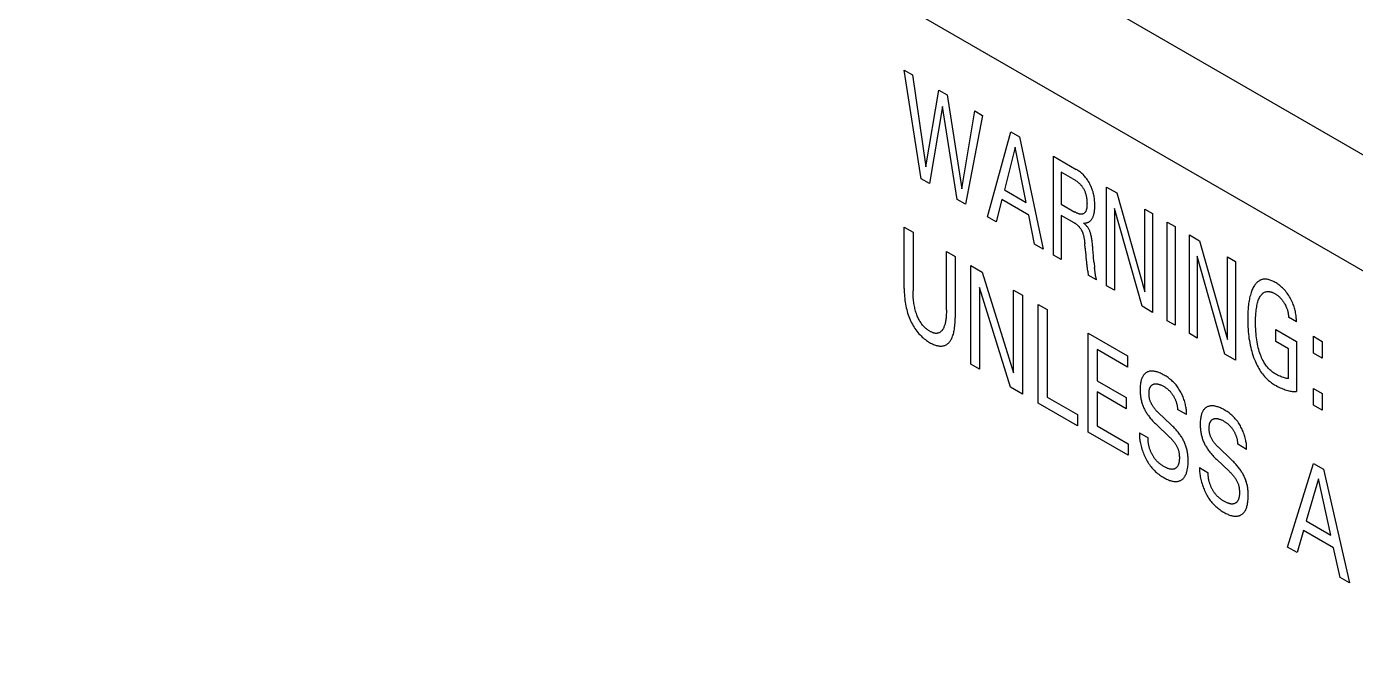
# Model space of a CAD drawing. Extents: x 0 to 420, y 0 to 297.
# Drawn here: x 180.65 to 199.32, y 160.32 to 169.2 of the extents above; entities that cross this region are included whole.
import ezdxf

# ---------------------------------------------------------------- set-up
doc = ezdxf.new("R2010")
doc.units = 0
doc.header["$LTSCALE"] = 23.1
doc.layers.add('40000_ISO', color=7, linetype='CONTINUOUS')

msp = doc.modelspace()

# ---------------------------------------------------------------- linework, layer by layer
at = {"layer": '40000_ISO', "color": 7, "linetype": 'CONTINUOUS'}
for p, q in [((227.63, 151.116), (153.384, 193.982)), ((226.923, 149.892), (152.677, 192.758)), ((193.219, 167.064), (192.982, 168.589)), ((192.982, 168.589), (193.097, 168.523)), ((193.097, 168.523), (193.283, 167.231)), ((193.283, 167.231), (193.467, 168.309)), ((193.467, 168.309), (193.584, 168.241)), ((193.584, 168.241), (193.79, 166.923)), ((193.521, 168.078), (193.335, 166.997)), ((193.726, 166.771), (193.521, 168.078)), ((193.79, 166.923), (193.972, 168.017)), ((194.081, 167.954), (193.843, 166.704)), ((193.972, 168.017), (194.081, 167.954)), ((194.151, 166.526), (194.482, 167.723)), ((194.482, 167.723), (194.603, 167.654)), ((194.603, 167.654), (194.933, 166.075)), ((194.543, 167.509), (194.389, 166.909)), ((194.697, 166.73), (194.543, 167.509)), ((195.079, 165.991), (195.079, 167.379)), ((195.079, 167.379), (195.399, 167.194)), ((195.189, 167.158), (195.189, 166.706)), ((195.351, 167.064), (195.189, 167.158)), ((193.335, 166.997), (193.219, 167.064)), ((194.389, 166.909), (194.697, 166.73)), ((195.826, 165.559), (195.826, 166.947)), ((195.826, 166.947), (195.969, 166.864)), ((195.969, 166.864), (196.363, 165.474)), ((193.843, 166.704), (193.726, 166.771)), ((194.353, 166.772), (194.273, 166.456)), ((194.732, 166.553), (194.353, 166.772)), ((195.189, 166.706), (195.38, 166.596)), ((195.936, 166.647), (195.936, 165.496)), ((196.324, 165.271), (195.936, 166.647)), ((196.363, 165.474), (196.363, 166.637)), ((196.363, 166.637), (196.472, 166.574)), ((194.273, 166.456), (194.151, 166.526)), ((194.813, 166.144), (194.732, 166.553)), ((195.189, 166.549), (195.189, 165.927)), ((195.37, 166.444), (195.189, 166.549)), ((196.472, 166.574), (196.472, 165.186)), ((196.678, 165.067), (196.678, 166.455)), ((196.678, 166.455), (196.788, 166.392)), ((192.982, 165.52), (192.982, 166.385)), ((192.982, 166.385), (193.105, 166.314)), ((193.105, 166.314), (193.105, 165.49)), ((196.788, 166.392), (196.788, 165.004)), ((196.99, 164.887), (196.99, 166.275)), ((196.99, 166.275), (197.133, 166.193)), ((193.575, 165.219), (193.575, 166.043)), ((193.575, 166.043), (193.697, 165.972)), ((194.933, 166.075), (194.813, 166.144)), ((195.524, 166.089), (195.519, 166.15)), ((197.133, 166.193), (197.526, 164.802)), ((193.697, 165.972), (193.697, 165.107)), ((193.918, 164.456), (193.918, 165.844)), ((193.918, 165.844), (194.079, 165.751)), ((195.189, 165.927), (195.079, 165.991)), ((195.534, 165.984), (195.536, 165.958)), ((195.536, 165.958), (195.542, 165.893)), ((195.65, 165.881), (195.657, 165.816)), ((197.1, 165.975), (197.1, 164.824)), ((197.488, 164.6), (197.1, 165.975)), ((197.526, 164.802), (197.526, 165.966)), ((197.526, 165.966), (197.636, 165.902)), ((197.636, 165.902), (197.636, 164.514)), ((194.079, 165.751), (194.519, 164.334)), ((195.684, 165.642), (195.567, 165.71)), ((195.667, 165.729), (195.665, 165.74)), ((194.041, 165.536), (194.041, 164.385)), ((194.476, 164.134), (194.041, 165.536)), ((194.519, 164.334), (194.519, 165.497)), ((194.519, 165.497), (194.642, 165.426)), ((195.936, 165.496), (195.826, 165.559)), ((194.642, 165.426), (194.642, 164.038)), ((194.866, 163.909), (194.866, 165.297)), ((194.866, 165.297), (194.989, 165.226)), ((194.989, 165.226), (194.989, 163.995)), ((196.472, 165.186), (196.324, 165.271)), ((198.493, 165.053), (198.383, 165.117)), ((196.788, 165.004), (196.678, 165.067)), ((198.203, 164.778), (198.203, 164.943)), ((198.203, 164.943), (198.493, 164.776)), ((195.569, 163.503), (195.569, 164.891)), ((195.569, 164.891), (196.118, 164.574)), ((197.1, 164.824), (196.99, 164.887)), ((198.383, 164.674), (198.203, 164.778)), ((198.493, 164.776), (198.493, 164.073)), ((198.732, 164.614), (198.732, 164.849)), ((198.732, 164.849), (198.856, 164.777)), ((198.856, 164.777), (198.856, 164.543)), ((195.692, 164.663), (195.692, 164.225)), ((196.118, 164.417), (195.692, 164.663)), ((196.118, 164.574), (196.118, 164.417)), ((197.636, 164.514), (197.488, 164.6)), ((198.383, 164.254), (198.383, 164.674)), ((198.856, 164.543), (198.732, 164.614)), ((194.041, 164.385), (193.918, 164.456)), ((195.692, 164.225), (196.102, 163.988)), ((194.642, 164.038), (194.476, 164.134)), ((194.989, 163.995), (195.415, 163.749)), ((195.692, 164.067), (195.692, 163.589)), ((196.102, 163.831), (195.692, 164.067)), ((196.102, 163.988), (196.102, 163.831)), ((198.732, 163.882), (198.732, 164.116)), ((198.732, 164.116), (198.856, 164.044)), ((198.856, 164.044), (198.856, 163.81)), ((195.415, 163.592), (194.866, 163.909)), ((196.948, 163.748), (196.823, 163.82)), ((198.856, 163.81), (198.732, 163.882)), ((195.415, 163.749), (195.415, 163.592)), ((196.707, 163.437), (196.525, 163.609)), ((196.552, 163.777), (196.734, 163.605)), ((196.13, 163.179), (195.569, 163.503)), ((195.692, 163.589), (196.13, 163.337)), ((196.286, 163.491), (196.41, 163.42)), ((196.13, 163.337), (196.13, 163.179)), ((197.397, 163.289), (197.578, 163.117)), ((197.793, 163.26), (197.668, 163.332)), ((197.551, 162.95), (197.37, 163.121)), ((198.366, 161.888), (198.736, 163.063)), ((198.736, 163.063), (198.872, 162.984)), ((197.131, 163.004), (197.255, 162.932)), ((198.872, 162.984), (199.241, 161.383)), ((198.804, 162.844), (198.632, 162.254)), ((198.978, 162.055), (198.804, 162.844)), ((198.592, 162.12), (198.503, 161.809)), ((199.017, 161.875), (198.592, 162.12)), ((198.632, 162.254), (198.978, 162.055)), ((198.503, 161.809), (198.366, 161.888)), ((199.107, 161.46), (199.017, 161.875)), ((199.241, 161.383), (199.107, 161.46))]:
    msp.add_line(p, q, dxfattribs=at)
for points in [[(195.501, 166.441), (195.509, 166.441), (195.517, 166.441), (195.525, 166.441), (195.532, 166.442), (195.54, 166.443), (195.547, 166.445), (195.554, 166.447), (195.561, 166.449), (195.567, 166.452), (195.574, 166.455), (195.58, 166.459), (195.586, 166.463), (195.592, 166.468), (195.598, 166.473), (195.604, 166.478), (195.609, 166.484), (195.614, 166.491), (195.619, 166.497), (195.623, 166.504), (195.627, 166.512), (195.632, 166.52), (195.636, 166.528), (195.639, 166.537), (195.642, 166.547), (195.645, 166.556), (195.648, 166.566), (195.65, 166.576), (195.652, 166.586), (195.655, 166.6), (195.657, 166.614), (195.658, 166.628), (195.659, 166.642), (195.66, 166.657), (195.661, 166.672), (195.661, 166.687), (195.661, 166.703), (195.66, 166.719), (195.659, 166.736), (195.658, 166.752), (195.656, 166.769), (195.654, 166.786), (195.652, 166.804), (195.649, 166.819), (195.646, 166.834), (195.643, 166.85), (195.639, 166.865), (195.635, 166.88), (195.63, 166.896), (195.625, 166.912), (195.619, 166.928), (195.612, 166.945), (195.605, 166.961), (195.597, 166.978), (195.589, 166.994), (195.58, 167.01), (195.572, 167.023), (195.564, 167.035), (195.556, 167.048), (195.547, 167.06), (195.538, 167.072), (195.529, 167.083), (195.519, 167.095), (195.51, 167.105), (195.5, 167.116), (195.49, 167.126), (195.479, 167.135), (195.469, 167.145), (195.457, 167.154), (195.446, 167.163), (195.434, 167.171), (195.423, 167.179), (195.411, 167.187), (195.399, 167.194)], [(195.351, 167.064), (195.361, 167.058), (195.37, 167.053), (195.379, 167.047), (195.389, 167.04), (195.398, 167.034), (195.407, 167.027), (195.415, 167.021), (195.423, 167.015), (195.431, 167.008), (195.438, 167.002), (195.446, 166.995), (195.453, 166.987), (195.459, 166.981), (195.465, 166.974), (195.471, 166.967), (195.477, 166.96), (195.483, 166.952), (195.488, 166.944), (195.494, 166.935), (195.5, 166.926), (195.505, 166.917), (195.51, 166.907), (195.515, 166.897), (195.519, 166.888), (195.523, 166.878), (195.527, 166.868), (195.53, 166.858), (195.533, 166.848), (195.535, 166.839), (195.538, 166.829), (195.54, 166.819), (195.542, 166.81), (195.544, 166.8), (195.545, 166.789), (195.547, 166.777), (195.548, 166.766), (195.549, 166.755), (195.55, 166.744), (195.55, 166.733), (195.55, 166.723), (195.551, 166.712), (195.55, 166.702), (195.55, 166.692), (195.55, 166.682), (195.549, 166.672), (195.548, 166.662), (195.547, 166.653), (195.546, 166.646), (195.544, 166.639), (195.543, 166.633), (195.541, 166.626), (195.539, 166.62), (195.537, 166.615), (195.534, 166.609), (195.532, 166.604), (195.529, 166.599), (195.526, 166.595), (195.523, 166.59), (195.519, 166.587), (195.516, 166.583), (195.512, 166.58), (195.508, 166.577), (195.504, 166.574), (195.499, 166.572), (195.495, 166.569), (195.49, 166.568), (195.485, 166.566), (195.48, 166.565), (195.475, 166.565), (195.47, 166.565), (195.464, 166.565), (195.459, 166.565), (195.453, 166.566), (195.447, 166.567), (195.441, 166.569), (195.435, 166.57), (195.429, 166.572), (195.422, 166.575), (195.415, 166.578), (195.408, 166.581), (195.401, 166.584), (195.394, 166.588), (195.387, 166.592), (195.38, 166.596)], [(195.37, 166.444), (195.376, 166.44), (195.382, 166.437), (195.388, 166.433), (195.395, 166.429), (195.401, 166.424), (195.407, 166.42), (195.413, 166.415), (195.418, 166.41), (195.423, 166.406), (195.428, 166.401), (195.433, 166.396), (195.438, 166.391), (195.442, 166.386), (195.447, 166.38), (195.451, 166.375), (195.455, 166.369), (195.459, 166.364), (195.463, 166.358), (195.467, 166.352), (195.47, 166.346), (195.474, 166.34), (195.477, 166.334), (195.48, 166.328), (195.483, 166.321), (195.485, 166.315), (195.488, 166.308), (195.49, 166.302), (195.492, 166.295), (195.494, 166.289), (195.497, 166.28), (195.5, 166.271), (195.502, 166.261), (195.504, 166.252), (195.506, 166.243), (195.508, 166.234), (195.51, 166.225), (195.511, 166.214), (195.513, 166.203), (195.515, 166.193), (195.516, 166.182), (195.517, 166.171), (195.518, 166.16), (195.519, 166.15)], [(195.638, 166.022), (195.633, 166.077), (195.631, 166.105), (195.63, 166.121), (195.628, 166.138), (195.626, 166.155), (195.624, 166.172), (195.622, 166.189), (195.62, 166.206), (195.617, 166.219), (195.615, 166.232), (195.613, 166.246), (195.61, 166.259), (195.606, 166.273), (195.603, 166.287), (195.6, 166.295), (195.598, 166.304), (195.595, 166.313), (195.592, 166.321), (195.588, 166.33), (195.585, 166.339), (195.581, 166.347), (195.576, 166.356), (195.571, 166.364), (195.566, 166.373), (195.561, 166.381), (195.556, 166.387), (195.55, 166.394), (195.545, 166.4), (195.54, 166.406), (195.534, 166.412), (195.528, 166.418), (195.521, 166.424), (195.515, 166.43), (195.508, 166.436), (195.501, 166.441)], [(195.524, 166.089), (195.527, 166.062), (195.529, 166.036), (195.534, 165.984)], [(195.542, 165.893), (195.543, 165.88), (195.544, 165.868), (195.546, 165.855), (195.547, 165.842), (195.549, 165.83), (195.551, 165.817), (195.553, 165.805), (195.554, 165.798), (195.555, 165.791)], [(195.65, 165.881), (195.647, 165.914), (195.644, 165.948), (195.641, 165.985), (195.638, 166.022)], [(195.555, 165.791), (195.559, 165.77), (195.561, 165.763), (195.562, 165.756), (195.563, 165.748), (195.564, 165.741), (195.565, 165.733), (195.566, 165.726), (195.566, 165.718), (195.567, 165.71)], [(195.665, 165.74), (195.661, 165.781), (195.659, 165.793), (195.658, 165.805), (195.657, 165.816)], [(195.678, 165.671), (195.675, 165.681), (195.675, 165.685), (195.674, 165.688), (195.672, 165.694), (195.671, 165.699), (195.67, 165.705), (195.669, 165.711), (195.668, 165.717), (195.668, 165.723), (195.667, 165.729)], [(195.684, 165.642), (195.683, 165.646), (195.683, 165.65), (195.682, 165.654), (195.681, 165.657), (195.68, 165.661), (195.68, 165.664), (195.679, 165.668), (195.678, 165.671)], [(192.982, 165.52), (192.982, 165.493), (192.983, 165.465), (192.984, 165.438), (192.986, 165.409), (192.989, 165.381), (192.992, 165.352), (192.996, 165.327), (193, 165.302), (193.005, 165.276), (193.01, 165.251), (193.016, 165.225), (193.023, 165.199), (193.03, 165.175), (193.038, 165.152), (193.046, 165.129), (193.055, 165.106), (193.065, 165.082), (193.075, 165.059), (193.086, 165.038), (193.096, 165.018), (193.108, 164.997), (193.12, 164.977), (193.133, 164.957), (193.146, 164.938), (193.16, 164.92), (193.174, 164.903), (193.189, 164.886), (193.204, 164.87), (193.219, 164.854), (193.234, 164.839), (193.249, 164.827), (193.264, 164.814), (193.279, 164.803), (193.294, 164.792), (193.309, 164.781), (193.324, 164.772), (193.339, 164.763), (193.353, 164.755), (193.366, 164.748), (193.379, 164.742), (193.393, 164.736), (193.406, 164.73), (193.419, 164.726), (193.432, 164.721), (193.445, 164.718), (193.456, 164.715), (193.468, 164.713), (193.479, 164.712), (193.49, 164.711), (193.501, 164.711), (193.512, 164.712), (193.523, 164.713), (193.533, 164.715), (193.543, 164.718), (193.553, 164.721), (193.562, 164.725), (193.571, 164.73), (193.58, 164.735), (193.588, 164.741), (193.596, 164.747), (193.604, 164.754), (193.612, 164.762), (193.619, 164.771), (193.626, 164.78), (193.633, 164.79), (193.639, 164.8), (193.645, 164.811), (193.651, 164.822), (193.656, 164.834), (193.662, 164.849), (193.667, 164.865), (193.672, 164.881), (193.677, 164.898), (193.68, 164.915), (193.684, 164.933), (193.687, 164.951), (193.69, 164.972), (193.692, 164.994), (193.694, 165.016), (193.696, 165.038), (193.697, 165.061), (193.697, 165.084), (193.697, 165.107)], [(193.575, 165.219), (193.574, 165.199), (193.574, 165.179), (193.573, 165.16), (193.572, 165.14), (193.571, 165.121), (193.569, 165.102), (193.567, 165.089), (193.565, 165.075), (193.563, 165.062), (193.56, 165.049), (193.558, 165.036), (193.555, 165.023), (193.551, 165.011), (193.548, 165), (193.544, 164.99), (193.54, 164.98), (193.536, 164.971), (193.532, 164.961), (193.527, 164.952), (193.522, 164.944), (193.517, 164.938), (193.513, 164.932), (193.508, 164.926), (193.503, 164.92), (193.498, 164.915), (193.493, 164.911), (193.487, 164.906), (193.481, 164.903), (193.475, 164.899), (193.468, 164.896), (193.461, 164.894), (193.454, 164.892), (193.446, 164.891), (193.439, 164.89), (193.431, 164.89), (193.423, 164.89), (193.414, 164.891), (193.407, 164.893), (193.4, 164.894), (193.393, 164.896), (193.385, 164.899), (193.378, 164.901), (193.368, 164.905), (193.359, 164.91), (193.35, 164.914), (193.34, 164.92), (193.331, 164.925), (193.321, 164.931), (193.312, 164.938), (193.303, 164.945), (193.293, 164.952), (193.284, 164.96), (193.275, 164.968), (193.266, 164.977), (193.257, 164.987), (193.248, 164.997), (193.239, 165.008), (193.23, 165.019), (193.222, 165.031), (193.214, 165.042), (193.206, 165.055), (193.198, 165.068), (193.19, 165.082), (193.183, 165.096), (193.176, 165.11), (193.17, 165.125), (193.164, 165.139), (193.159, 165.153), (193.153, 165.17), (193.147, 165.187), (193.142, 165.204), (193.137, 165.221), (193.133, 165.238), (193.129, 165.255), (193.125, 165.274), (193.121, 165.293), (193.118, 165.312), (193.115, 165.33), (193.113, 165.349), (193.111, 165.367), (193.109, 165.388), (193.108, 165.409), (193.106, 165.43), (193.106, 165.45), (193.105, 165.47), (193.105, 165.49)], [(198.493, 165.053), (198.493, 165.07), (198.493, 165.088), (198.492, 165.106), (198.49, 165.124), (198.488, 165.142), (198.486, 165.161), (198.483, 165.179), (198.479, 165.196), (198.476, 165.213), (198.472, 165.229), (198.467, 165.246), (198.462, 165.263), (198.457, 165.28), (198.45, 165.297), (198.443, 165.316), (198.435, 165.334), (198.426, 165.352), (198.417, 165.37), (198.407, 165.388), (198.397, 165.406), (198.386, 165.423), (198.375, 165.44), (198.363, 165.456), (198.351, 165.471), (198.339, 165.487), (198.326, 165.501), (198.313, 165.515), (198.299, 165.529), (198.285, 165.541), (198.272, 165.553), (198.259, 165.564), (198.246, 165.573), (198.234, 165.582), (198.221, 165.591), (198.208, 165.599), (198.195, 165.607), (198.183, 165.614), (198.171, 165.62), (198.16, 165.625), (198.148, 165.631), (198.136, 165.635), (198.124, 165.64), (198.113, 165.643), (198.101, 165.646), (198.09, 165.649), (198.078, 165.651), (198.068, 165.652), (198.057, 165.652), (198.047, 165.652), (198.037, 165.652), (198.027, 165.65), (198.017, 165.649), (198.008, 165.646), (197.999, 165.643), (197.99, 165.64), (197.981, 165.636), (197.973, 165.631), (197.965, 165.626), (197.957, 165.621), (197.949, 165.615), (197.942, 165.609), (197.935, 165.602), (197.928, 165.595), (197.922, 165.587), (197.916, 165.579), (197.909, 165.571), (197.904, 165.563), (197.896, 165.55), (197.888, 165.537), (197.881, 165.523), (197.874, 165.508), (197.868, 165.494), (197.862, 165.478), (197.856, 165.463), (197.851, 165.447), (197.846, 165.428), (197.841, 165.409), (197.836, 165.39), (197.832, 165.37), (197.828, 165.35), (197.825, 165.33), (197.822, 165.309), (197.819, 165.288), (197.817, 165.261), (197.814, 165.232), (197.812, 165.204), (197.811, 165.175), (197.81, 165.146), (197.809, 165.117), (197.809, 165.087), (197.809, 165.067), (197.809, 165.047)], [(198.383, 164.254), (198.369, 164.255), (198.355, 164.258), (198.34, 164.261), (198.325, 164.264), (198.31, 164.269), (198.294, 164.274), (198.278, 164.28), (198.263, 164.287), (198.246, 164.294), (198.229, 164.302), (198.212, 164.311), (198.195, 164.321), (198.182, 164.329), (198.17, 164.338), (198.157, 164.347), (198.144, 164.357), (198.132, 164.367), (198.119, 164.378), (198.107, 164.39), (198.096, 164.403), (198.085, 164.416), (198.074, 164.429), (198.064, 164.443), (198.054, 164.457), (198.045, 164.472), (198.036, 164.487), (198.025, 164.507), (198.014, 164.528), (198.005, 164.548), (197.996, 164.569), (197.988, 164.59), (197.981, 164.611), (197.972, 164.637), (197.965, 164.663), (197.958, 164.689), (197.952, 164.715), (197.947, 164.74), (197.941, 164.77), (197.936, 164.799), (197.932, 164.828), (197.929, 164.857), (197.926, 164.886), (197.923, 164.919), (197.921, 164.952), (197.92, 164.985), (197.919, 165.017), (197.919, 165.049), (197.919, 165.08), (197.92, 165.111), (197.922, 165.141), (197.924, 165.171), (197.926, 165.2), (197.929, 165.221), (197.931, 165.241), (197.935, 165.261), (197.938, 165.281), (197.943, 165.3), (197.948, 165.319), (197.952, 165.335), (197.957, 165.35), (197.963, 165.365), (197.969, 165.38), (197.976, 165.394), (197.983, 165.407), (197.989, 165.416), (197.995, 165.424), (198.001, 165.433), (198.008, 165.44), (198.015, 165.447), (198.022, 165.454), (198.03, 165.46), (198.038, 165.465), (198.047, 165.469), (198.057, 165.473), (198.066, 165.476), (198.077, 165.478), (198.087, 165.479), (198.098, 165.479), (198.109, 165.478)], [(198.109, 165.478), (198.115, 165.477), (198.121, 165.476), (198.127, 165.475), (198.133, 165.474), (198.139, 165.472), (198.145, 165.47), (198.151, 165.468), (198.159, 165.465), (198.166, 165.462), (198.173, 165.458), (198.181, 165.455), (198.188, 165.451), (198.195, 165.447), (198.203, 165.442), (198.21, 165.437), (198.218, 165.432), (198.225, 165.427), (198.233, 165.421), (198.24, 165.415), (198.247, 165.409), (198.254, 165.403), (198.261, 165.396), (198.267, 165.389), (198.274, 165.382), (198.281, 165.375), (198.287, 165.367), (198.293, 165.359), (198.299, 165.351), (198.305, 165.343), (198.311, 165.335), (198.317, 165.326), (198.323, 165.317), (198.328, 165.308), (198.333, 165.299), (198.338, 165.289), (198.343, 165.28), (198.347, 165.27), (198.351, 165.261), (198.355, 165.251), (198.359, 165.241), (198.363, 165.231), (198.366, 165.221), (198.369, 165.211), (198.371, 165.201), (198.373, 165.191), (198.376, 165.18), (198.378, 165.169), (198.379, 165.158), (198.381, 165.148), (198.382, 165.137), (198.383, 165.127), (198.383, 165.117)], [(197.809, 165.047), (197.81, 165.014), (197.812, 164.981), (197.814, 164.948), (197.816, 164.915), (197.819, 164.881), (197.823, 164.85), (197.827, 164.819), (197.832, 164.788), (197.837, 164.757), (197.844, 164.725), (197.851, 164.694), (197.858, 164.666), (197.865, 164.638), (197.874, 164.61), (197.883, 164.582), (197.892, 164.553), (197.903, 164.525), (197.912, 164.503), (197.922, 164.481), (197.932, 164.459), (197.943, 164.438), (197.954, 164.416), (197.966, 164.395), (197.979, 164.375), (197.991, 164.356), (198.003, 164.338), (198.017, 164.32), (198.03, 164.303), (198.044, 164.286), (198.059, 164.271), (198.073, 164.256), (198.087, 164.243), (198.101, 164.23), (198.115, 164.218), (198.129, 164.207), (198.144, 164.197), (198.158, 164.187), (198.173, 164.177), (198.187, 164.168), (198.207, 164.157), (198.226, 164.146), (198.245, 164.136), (198.265, 164.127), (198.284, 164.119), (198.303, 164.111), (198.32, 164.104), (198.337, 164.098), (198.355, 164.092), (198.371, 164.087), (198.388, 164.083), (198.405, 164.079), (198.42, 164.076), (198.435, 164.074), (198.45, 164.073), (198.465, 164.072), (198.479, 164.072), (198.493, 164.073)], [(196.948, 163.748), (196.949, 163.76), (196.949, 163.773), (196.949, 163.786), (196.948, 163.8), (196.947, 163.814), (196.945, 163.828), (196.943, 163.843), (196.941, 163.858), (196.937, 163.875), (196.934, 163.892), (196.929, 163.909), (196.924, 163.927), (196.919, 163.945), (196.913, 163.962), (196.906, 163.98), (196.9, 163.997), (196.893, 164.013), (196.886, 164.03), (196.878, 164.046), (196.87, 164.062), (196.861, 164.078), (196.852, 164.093), (196.843, 164.108), (196.833, 164.123), (196.823, 164.138), (196.813, 164.152), (196.802, 164.165), (196.79, 164.179), (196.779, 164.192), (196.766, 164.204), (196.754, 164.216), (196.741, 164.228), (196.728, 164.239), (196.715, 164.249), (196.702, 164.26), (196.689, 164.269), (196.675, 164.278), (196.662, 164.287), (196.649, 164.295), (196.635, 164.303), (196.622, 164.31), (196.61, 164.317), (196.597, 164.324), (196.584, 164.33), (196.571, 164.335), (196.559, 164.34), (196.546, 164.345), (196.535, 164.348), (196.524, 164.351), (196.513, 164.354), (196.501, 164.356), (196.491, 164.358), (196.48, 164.359), (196.469, 164.36), (196.459, 164.36), (196.449, 164.359), (196.439, 164.358), (196.43, 164.357), (196.421, 164.354), (196.412, 164.352), (196.403, 164.348), (196.395, 164.345), (196.386, 164.34), (196.378, 164.335), (196.371, 164.329), (196.363, 164.323), (196.357, 164.316), (196.35, 164.309), (196.344, 164.301), (196.339, 164.293), (196.334, 164.285), (196.329, 164.277), (196.325, 164.268), (196.321, 164.258), (196.317, 164.249), (196.314, 164.239), (196.311, 164.228), (196.308, 164.218), (196.305, 164.204), (196.303, 164.19), (196.301, 164.175), (196.299, 164.16), (196.298, 164.145), (196.297, 164.13), (196.297, 164.114), (196.297, 164.098)], [(196.552, 163.777), (196.544, 163.784), (196.537, 163.792), (196.529, 163.799), (196.522, 163.807), (196.514, 163.816), (196.507, 163.824), (196.5, 163.833), (196.493, 163.842), (196.486, 163.851), (196.48, 163.861), (196.474, 163.869), (196.469, 163.877), (196.464, 163.886), (196.459, 163.895), (196.455, 163.904), (196.45, 163.912), (196.446, 163.921), (196.443, 163.93), (196.439, 163.939), (196.436, 163.948), (196.433, 163.958), (196.431, 163.967), (196.429, 163.977), (196.427, 163.986), (196.425, 163.995), (196.424, 164.004), (196.423, 164.013), (196.422, 164.022), (196.422, 164.031), (196.422, 164.04), (196.422, 164.048), (196.422, 164.056), (196.422, 164.065), (196.423, 164.073), (196.424, 164.08), (196.425, 164.088), (196.426, 164.095), (196.428, 164.103), (196.43, 164.11), (196.431, 164.115), (196.433, 164.12), (196.435, 164.126), (196.437, 164.131), (196.439, 164.135), (196.442, 164.14), (196.444, 164.144), (196.447, 164.149), (196.45, 164.152), (196.453, 164.156), (196.457, 164.16), (196.461, 164.163), (196.465, 164.166), (196.469, 164.169), (196.474, 164.172), (196.478, 164.174), (196.483, 164.176), (196.488, 164.177), (196.493, 164.179), (196.498, 164.18), (196.504, 164.181), (196.509, 164.181), (196.515, 164.181), (196.521, 164.181), (196.527, 164.181), (196.533, 164.18), (196.54, 164.18), (196.547, 164.178), (196.553, 164.177), (196.56, 164.175), (196.567, 164.173), (196.574, 164.171), (196.581, 164.168), (196.59, 164.165), (196.599, 164.161), (196.608, 164.156), (196.617, 164.152), (196.626, 164.147), (196.635, 164.142), (196.643, 164.137), (196.651, 164.132), (196.658, 164.127), (196.666, 164.121), (196.674, 164.116), (196.681, 164.11), (196.687, 164.105), (196.693, 164.1), (196.698, 164.094)], [(196.297, 164.098), (196.297, 164.084), (196.297, 164.07), (196.298, 164.056), (196.299, 164.041), (196.3, 164.027), (196.302, 164.012), (196.304, 163.997), (196.306, 163.984), (196.309, 163.97), (196.311, 163.957), (196.315, 163.943), (196.318, 163.93), (196.322, 163.916), (196.326, 163.902), (196.33, 163.89), (196.335, 163.877), (196.34, 163.864), (196.345, 163.851), (196.351, 163.839), (196.357, 163.826), (196.363, 163.814), (196.369, 163.802), (196.376, 163.791), (196.383, 163.779), (196.39, 163.768), (196.397, 163.757), (196.405, 163.746), (196.413, 163.734), (196.422, 163.722), (196.431, 163.711), (196.44, 163.7), (196.45, 163.688), (196.459, 163.678), (196.472, 163.663), (196.485, 163.649), (196.498, 163.635), (196.512, 163.622), (196.525, 163.609)], [(196.698, 164.094), (196.705, 164.088), (196.711, 164.082), (196.717, 164.076), (196.723, 164.069), (196.728, 164.062), (196.734, 164.056), (196.739, 164.049), (196.744, 164.042), (196.749, 164.035), (196.754, 164.027), (196.759, 164.02), (196.764, 164.012), (196.769, 164.005), (196.773, 163.997), (196.777, 163.989), (196.781, 163.981), (196.785, 163.973), (196.789, 163.965), (196.793, 163.957), (196.796, 163.948), (196.799, 163.94), (196.802, 163.932), (196.805, 163.923), (196.808, 163.915), (196.81, 163.907), (196.812, 163.898), (196.814, 163.89), (196.816, 163.882), (196.817, 163.874), (196.819, 163.866), (196.82, 163.858), (196.821, 163.85), (196.822, 163.842), (196.822, 163.835), (196.823, 163.827), (196.823, 163.82)], [(197.793, 163.26), (197.794, 163.272), (197.794, 163.285), (197.793, 163.299), (197.793, 163.312), (197.792, 163.326), (197.79, 163.341), (197.788, 163.355), (197.785, 163.37), (197.782, 163.387), (197.778, 163.404), (197.774, 163.422), (197.769, 163.439), (197.763, 163.457), (197.758, 163.475), (197.751, 163.492), (197.745, 163.509), (197.738, 163.525), (197.73, 163.542), (197.722, 163.558), (197.714, 163.574), (197.706, 163.59), (197.697, 163.605), (197.688, 163.621), (197.678, 163.635), (197.668, 163.65), (197.657, 163.664), (197.647, 163.677), (197.635, 163.691), (197.623, 163.704), (197.611, 163.717), (197.599, 163.729), (197.586, 163.74), (197.573, 163.751), (197.56, 163.762), (197.547, 163.772), (197.533, 163.781), (197.52, 163.791), (197.507, 163.799), (197.493, 163.808), (197.48, 163.815), (197.467, 163.823), (197.454, 163.829), (197.441, 163.836), (197.429, 163.842), (197.416, 163.847), (197.404, 163.852), (197.391, 163.857), (197.38, 163.86), (197.368, 163.864), (197.357, 163.866), (197.346, 163.869), (197.335, 163.87), (197.324, 163.871), (197.314, 163.872), (197.304, 163.872), (197.294, 163.871), (197.284, 163.87), (197.275, 163.869), (197.266, 163.867), (197.257, 163.864), (197.248, 163.861), (197.239, 163.857), (197.231, 163.852), (197.223, 163.847), (197.215, 163.842), (197.208, 163.835), (197.201, 163.829), (197.195, 163.821), (197.189, 163.814), (197.183, 163.806), (197.178, 163.798), (197.174, 163.789), (197.17, 163.78), (197.166, 163.771), (197.162, 163.761), (197.159, 163.751), (197.156, 163.741), (197.153, 163.73), (197.15, 163.716), (197.148, 163.702), (197.146, 163.688), (197.144, 163.673), (197.143, 163.657), (197.142, 163.642), (197.141, 163.626), (197.141, 163.611)], [(196.972, 163.122), (196.971, 163.136), (196.97, 163.15), (196.969, 163.164), (196.968, 163.178), (196.966, 163.192), (196.964, 163.206), (196.962, 163.22), (196.959, 163.233), (196.956, 163.247), (196.953, 163.261), (196.949, 163.275), (196.945, 163.289), (196.941, 163.304), (196.936, 163.317), (196.931, 163.33), (196.926, 163.343), (196.92, 163.356), (196.915, 163.369), (196.908, 163.382), (196.902, 163.395), (196.895, 163.407), (196.888, 163.418), (196.881, 163.43), (196.874, 163.442), (196.866, 163.453), (196.859, 163.464), (196.85, 163.476), (196.841, 163.488), (196.831, 163.5), (196.822, 163.512), (196.812, 163.523), (196.803, 163.534), (196.791, 163.547), (196.78, 163.559), (196.769, 163.571), (196.757, 163.582), (196.745, 163.594), (196.734, 163.605)], [(197.141, 163.611), (197.141, 163.597), (197.142, 163.582), (197.143, 163.568), (197.144, 163.554), (197.145, 163.539), (197.147, 163.524), (197.149, 163.509), (197.151, 163.496), (197.153, 163.483), (197.156, 163.469), (197.159, 163.456), (197.163, 163.442), (197.167, 163.428), (197.171, 163.415), (197.175, 163.402), (197.18, 163.389), (197.185, 163.376), (197.19, 163.364), (197.195, 163.351), (197.201, 163.339), (197.208, 163.326), (197.214, 163.314), (197.221, 163.303), (197.228, 163.291), (197.235, 163.28), (197.242, 163.269), (197.25, 163.258), (197.258, 163.246), (197.267, 163.235), (197.276, 163.223), (197.285, 163.212), (197.294, 163.201), (197.304, 163.19), (197.317, 163.175), (197.33, 163.161), (197.343, 163.148), (197.356, 163.134), (197.37, 163.121)], [(197.397, 163.289), (197.389, 163.296), (197.381, 163.304), (197.374, 163.312), (197.366, 163.32), (197.359, 163.328), (197.352, 163.337), (197.345, 163.345), (197.338, 163.354), (197.331, 163.363), (197.324, 163.373), (197.319, 163.381), (197.314, 163.39), (197.309, 163.398), (197.304, 163.407), (197.299, 163.416), (197.295, 163.425), (197.291, 163.434), (197.287, 163.443), (197.284, 163.452), (197.281, 163.461), (197.278, 163.47), (197.276, 163.48), (197.273, 163.489), (197.272, 163.498), (197.27, 163.507), (197.269, 163.517), (197.268, 163.526), (197.267, 163.534), (197.267, 163.543), (197.266, 163.552), (197.266, 163.56), (197.267, 163.569), (197.267, 163.577), (197.268, 163.585), (197.269, 163.593), (197.27, 163.6), (197.271, 163.608), (197.273, 163.615), (197.274, 163.622), (197.276, 163.628), (197.278, 163.633), (197.28, 163.638), (197.282, 163.643), (197.284, 163.648), (197.286, 163.652), (197.289, 163.657), (197.292, 163.661), (197.295, 163.665), (197.298, 163.668), (197.302, 163.672), (197.305, 163.676), (197.31, 163.679), (197.314, 163.681), (197.318, 163.684), (197.323, 163.686), (197.328, 163.688), (197.332, 163.69), (197.337, 163.691), (197.343, 163.692), (197.348, 163.693), (197.354, 163.694), (197.36, 163.694), (197.366, 163.694), (197.372, 163.693), (197.378, 163.693), (197.385, 163.692), (197.391, 163.691), (197.398, 163.689), (197.405, 163.687), (197.412, 163.685), (197.419, 163.683), (197.425, 163.68), (197.434, 163.677), (197.443, 163.673), (197.453, 163.669), (197.462, 163.664), (197.471, 163.659), (197.48, 163.654), (197.488, 163.649), (197.495, 163.644), (197.503, 163.639), (197.511, 163.634), (197.518, 163.628), (197.526, 163.622), (197.532, 163.617), (197.537, 163.612), (197.543, 163.607)], [(197.543, 163.607), (197.549, 163.601), (197.555, 163.594), (197.561, 163.588), (197.567, 163.581), (197.573, 163.575), (197.578, 163.568), (197.584, 163.561), (197.589, 163.554), (197.594, 163.547), (197.599, 163.54), (197.604, 163.532), (197.609, 163.525), (197.613, 163.517), (197.618, 163.509), (197.622, 163.501), (197.626, 163.493), (197.63, 163.485), (197.634, 163.477), (197.637, 163.469), (197.641, 163.461), (197.644, 163.452), (197.647, 163.444), (197.65, 163.436), (197.652, 163.427), (197.655, 163.419), (197.657, 163.411), (197.659, 163.402), (197.66, 163.394), (197.662, 163.386), (197.663, 163.378), (197.664, 163.37), (197.665, 163.362), (197.666, 163.355), (197.667, 163.347), (197.667, 163.34), (197.668, 163.332)], [(196.286, 163.491), (196.286, 163.477), (196.286, 163.462), (196.287, 163.447), (196.288, 163.431), (196.29, 163.415), (196.292, 163.399), (196.294, 163.382), (196.297, 163.365), (196.301, 163.345), (196.305, 163.325), (196.31, 163.305), (196.316, 163.285), (196.322, 163.265), (196.329, 163.244), (196.336, 163.224), (196.343, 163.205), (196.35, 163.186), (196.359, 163.168), (196.367, 163.15), (196.376, 163.131), (196.385, 163.114), (196.395, 163.096), (196.405, 163.079), (196.416, 163.062), (196.427, 163.046), (196.438, 163.03), (196.45, 163.015), (196.463, 163), (196.475, 162.985), (196.488, 162.972), (196.502, 162.958), (196.515, 162.946), (196.529, 162.934), (196.543, 162.922), (196.558, 162.911), (196.572, 162.9), (196.586, 162.89), (196.601, 162.881), (196.615, 162.872), (196.629, 162.863), (196.643, 162.856), (196.656, 162.849), (196.67, 162.842), (196.683, 162.836), (196.696, 162.83), (196.709, 162.825), (196.723, 162.821), (196.734, 162.817), (196.746, 162.814), (196.758, 162.812), (196.769, 162.81), (196.78, 162.809), (196.792, 162.808), (196.802, 162.808), (196.813, 162.809), (196.823, 162.81), (196.833, 162.812), (196.842, 162.814), (196.851, 162.817), (196.86, 162.821), (196.869, 162.825), (196.877, 162.83), (196.886, 162.836), (196.893, 162.842), (196.901, 162.848), (196.908, 162.856), (196.914, 162.863), (196.92, 162.872), (196.926, 162.88), (196.932, 162.89), (196.937, 162.901), (196.942, 162.912), (196.947, 162.923), (196.951, 162.935), (196.954, 162.947), (196.958, 162.96), (196.96, 162.973), (196.964, 162.99), (196.966, 163.008), (196.969, 163.026), (196.97, 163.045), (196.971, 163.064), (196.972, 163.083), (196.972, 163.102), (196.972, 163.122)], [(196.532, 163.095), (196.527, 163.101), (196.521, 163.107), (196.516, 163.113), (196.511, 163.12), (196.505, 163.127), (196.499, 163.134), (196.494, 163.142), (196.489, 163.15), (196.484, 163.158), (196.479, 163.166), (196.474, 163.174), (196.469, 163.182), (196.465, 163.191), (196.46, 163.199), (196.456, 163.208), (196.452, 163.217), (196.448, 163.226), (196.444, 163.235), (196.441, 163.244), (196.437, 163.253), (196.434, 163.263), (196.431, 163.273), (196.428, 163.283), (196.425, 163.292), (196.422, 163.302), (196.42, 163.312), (196.418, 163.322), (196.416, 163.332), (196.414, 163.341), (196.413, 163.349), (196.412, 163.357), (196.411, 163.364), (196.41, 163.372), (196.41, 163.379), (196.409, 163.386), (196.409, 163.393), (196.409, 163.4), (196.409, 163.407), (196.41, 163.413), (196.41, 163.42)], [(196.707, 163.437), (196.715, 163.429), (196.723, 163.421), (196.732, 163.413), (196.74, 163.404), (196.748, 163.395), (196.756, 163.386), (196.763, 163.377), (196.771, 163.367), (196.778, 163.357), (196.786, 163.347), (196.791, 163.338), (196.797, 163.329), (196.803, 163.32), (196.808, 163.311), (196.813, 163.301), (196.817, 163.292), (196.822, 163.282), (196.826, 163.273), (196.83, 163.263), (196.833, 163.254), (196.836, 163.244), (196.839, 163.234), (196.841, 163.224), (196.843, 163.214), (196.844, 163.205), (196.846, 163.195), (196.847, 163.186), (196.848, 163.176), (196.848, 163.167), (196.849, 163.158), (196.849, 163.147), (196.849, 163.136), (196.849, 163.125), (196.848, 163.115), (196.847, 163.104), (196.846, 163.094), (196.845, 163.084), (196.843, 163.077), (196.842, 163.07), (196.84, 163.063), (196.838, 163.056), (196.836, 163.049), (196.833, 163.043), (196.83, 163.037), (196.827, 163.031), (196.824, 163.025), (196.821, 163.02), (196.817, 163.015), (196.813, 163.01), (196.809, 163.006), (196.805, 163.002), (196.8, 162.998), (196.796, 162.995), (196.791, 162.992), (196.785, 162.989), (196.78, 162.986), (196.775, 162.984), (196.769, 162.983), (196.763, 162.981), (196.757, 162.98), (196.751, 162.98), (196.745, 162.979), (196.739, 162.98), (196.733, 162.98), (196.726, 162.981), (196.72, 162.982), (196.713, 162.984), (196.706, 162.985), (196.7, 162.987), (196.693, 162.99), (196.684, 162.993), (196.675, 162.997), (196.666, 163.001), (196.657, 163.006), (196.648, 163.01), (196.639, 163.015), (196.629, 163.021), (196.62, 163.026), (196.611, 163.032), (196.602, 163.038), (196.593, 163.044), (196.584, 163.05), (196.575, 163.057), (196.566, 163.064), (196.557, 163.071), (196.549, 163.079), (196.54, 163.087), (196.532, 163.095)], [(197.816, 162.635), (197.816, 162.648), (197.815, 162.662), (197.814, 162.676), (197.813, 162.69), (197.811, 162.704), (197.809, 162.718), (197.807, 162.732), (197.804, 162.746), (197.801, 162.76), (197.798, 162.774), (197.794, 162.788), (197.79, 162.802), (197.785, 162.816), (197.781, 162.829), (197.776, 162.842), (197.771, 162.855), (197.765, 162.868), (197.759, 162.881), (197.753, 162.894), (197.746, 162.907), (197.74, 162.919), (197.733, 162.931), (197.726, 162.942), (197.719, 162.954), (197.711, 162.965), (197.703, 162.976), (197.694, 162.989), (197.685, 163.001), (197.676, 163.012), (197.667, 163.024), (197.657, 163.035), (197.647, 163.046), (197.636, 163.059), (197.625, 163.071), (197.613, 163.083), (197.602, 163.095), (197.59, 163.106), (197.578, 163.117)], [(197.131, 163.004), (197.131, 162.989), (197.131, 162.974), (197.132, 162.959), (197.133, 162.943), (197.134, 162.927), (197.136, 162.911), (197.139, 162.894), (197.142, 162.877), (197.146, 162.857), (197.15, 162.838), (197.155, 162.817), (197.161, 162.797), (197.167, 162.777), (197.173, 162.757), (197.181, 162.736), (197.188, 162.717), (197.195, 162.699), (197.203, 162.68), (197.212, 162.662), (197.221, 162.644), (197.23, 162.626), (197.24, 162.608), (197.25, 162.591), (197.26, 162.574), (197.272, 162.558), (197.283, 162.542), (197.295, 162.527), (197.307, 162.512), (197.32, 162.498), (197.333, 162.484), (197.346, 162.471), (197.36, 162.458), (197.374, 162.446), (197.388, 162.434), (197.402, 162.423), (197.417, 162.413), (197.431, 162.403), (197.445, 162.393), (197.46, 162.384), (197.474, 162.376), (197.488, 162.368), (197.501, 162.361), (197.514, 162.354), (197.528, 162.348), (197.541, 162.342), (197.554, 162.337), (197.567, 162.333), (197.579, 162.329), (197.591, 162.326), (197.602, 162.324), (197.614, 162.322), (197.625, 162.321), (197.636, 162.32), (197.647, 162.32), (197.657, 162.321), (197.667, 162.322), (197.677, 162.324), (197.687, 162.327), (197.696, 162.33), (197.705, 162.333), (197.714, 162.338), (197.722, 162.343), (197.73, 162.348), (197.738, 162.354), (197.745, 162.361), (197.752, 162.368), (197.759, 162.376), (197.765, 162.384), (197.771, 162.393), (197.777, 162.403), (197.782, 162.413), (197.787, 162.424), (197.791, 162.436), (197.795, 162.447), (197.799, 162.46), (197.802, 162.472), (197.805, 162.485), (197.808, 162.502), (197.811, 162.52), (197.813, 162.538), (197.815, 162.557), (197.816, 162.576), (197.817, 162.595), (197.817, 162.615), (197.816, 162.635)], [(197.377, 162.607), (197.371, 162.613), (197.366, 162.619), (197.361, 162.626), (197.355, 162.632), (197.35, 162.639), (197.344, 162.647), (197.339, 162.654), (197.333, 162.662), (197.328, 162.67), (197.323, 162.678), (197.318, 162.686), (197.314, 162.695), (197.309, 162.703), (197.305, 162.712), (197.301, 162.72), (197.297, 162.729), (197.293, 162.738), (197.289, 162.747), (197.286, 162.756), (197.282, 162.765), (197.279, 162.775), (197.275, 162.785), (197.272, 162.795), (197.269, 162.805), (197.267, 162.815), (197.264, 162.825), (197.262, 162.834), (197.26, 162.844), (197.259, 162.854), (197.257, 162.861), (197.256, 162.869), (197.256, 162.876), (197.255, 162.884), (197.254, 162.891), (197.254, 162.898), (197.254, 162.905), (197.254, 162.912), (197.254, 162.919), (197.254, 162.926), (197.255, 162.932)], [(197.551, 162.95), (197.56, 162.942), (197.568, 162.933), (197.576, 162.925), (197.585, 162.916), (197.593, 162.907), (197.6, 162.898), (197.608, 162.889), (197.616, 162.879), (197.623, 162.869), (197.63, 162.859), (197.636, 162.85), (197.642, 162.841), (197.647, 162.832), (197.652, 162.823), (197.657, 162.813), (197.662, 162.804), (197.666, 162.794), (197.671, 162.785), (197.674, 162.775), (197.678, 162.766), (197.681, 162.756), (197.683, 162.746), (197.686, 162.736), (197.687, 162.727), (197.689, 162.717), (197.69, 162.708), (197.691, 162.698), (197.692, 162.689), (197.693, 162.679), (197.693, 162.67), (197.694, 162.659), (197.694, 162.648), (197.693, 162.637), (197.693, 162.627), (197.692, 162.617), (197.691, 162.607), (197.689, 162.597), (197.688, 162.589), (197.686, 162.582), (197.685, 162.575), (197.683, 162.568), (197.68, 162.562), (197.678, 162.555), (197.675, 162.549), (197.672, 162.543), (197.669, 162.538), (197.666, 162.532), (197.662, 162.527), (197.658, 162.523), (197.654, 162.518), (197.65, 162.514), (197.645, 162.511), (197.64, 162.507), (197.635, 162.504), (197.63, 162.501), (197.625, 162.499), (197.619, 162.497), (197.614, 162.495), (197.608, 162.494), (197.602, 162.493), (197.596, 162.492), (197.59, 162.492), (197.584, 162.492), (197.577, 162.492), (197.571, 162.493), (197.564, 162.494), (197.558, 162.496), (197.551, 162.498), (197.544, 162.5), (197.538, 162.502), (197.529, 162.506), (197.52, 162.509), (197.511, 162.513), (197.502, 162.518), (197.492, 162.523), (197.483, 162.528), (197.474, 162.533), (197.465, 162.538), (197.456, 162.544), (197.447, 162.55), (197.438, 162.556), (197.429, 162.563), (197.42, 162.569), (197.411, 162.576), (197.402, 162.584), (197.394, 162.591), (197.385, 162.599), (197.377, 162.607)]]:
    msp.add_lwpolyline(points, dxfattribs=at)

doc.saveas('drawing.dxf')
